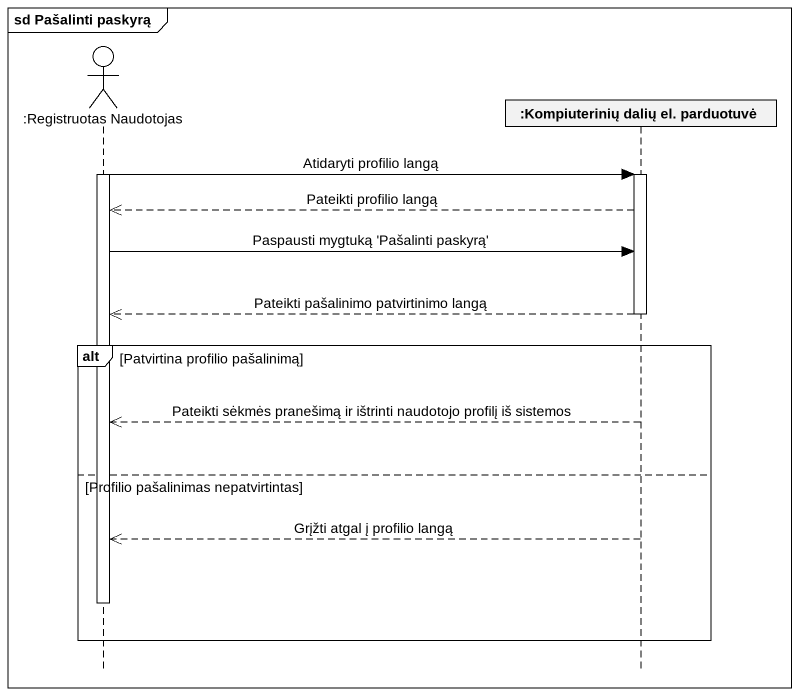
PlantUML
@startuml
mainframe sd Pašalinti paskyrą
hide footbox
actor ":Registruotas Naudotojas" as Registruotas_Naudotojas
participant ":Kompiuterinių dalių el. parduotuvė" as Kompiuterinių_dalių_el

activate Registruotas_Naudotojas
Registruotas_Naudotojas -> Kompiuterinių_dalių_el : Atidaryti profilio langą
activate Kompiuterinių_dalių_el
Kompiuterinių_dalių_el -->> Registruotas_Naudotojas : Pateikti profilio langą
Registruotas_Naudotojas -> Kompiuterinių_dalių_el : Paspausti mygtuką 'Pašalinti paskyrą'
Kompiuterinių_dalių_el -->> Registruotas_Naudotojas : Pateikti pašalinimo patvirtinimo langą
deactivate Kompiuterinių_dalių_el
alt Patvirtina profilio pašalinimą
  Kompiuterinių_dalių_el -->> Registruotas_Naudotojas : Pateikti sėkmės pranešimą ir ištrinti naudotojo profilį iš sistemos
else Profilio pašalinimas nepatvirtintas
  Kompiuterinių_dalių_el -->> Registruotas_Naudotojas : Grįžti atgal į profilio langą
  deactivate Registruotas_Naudotojas
end
@enduml
